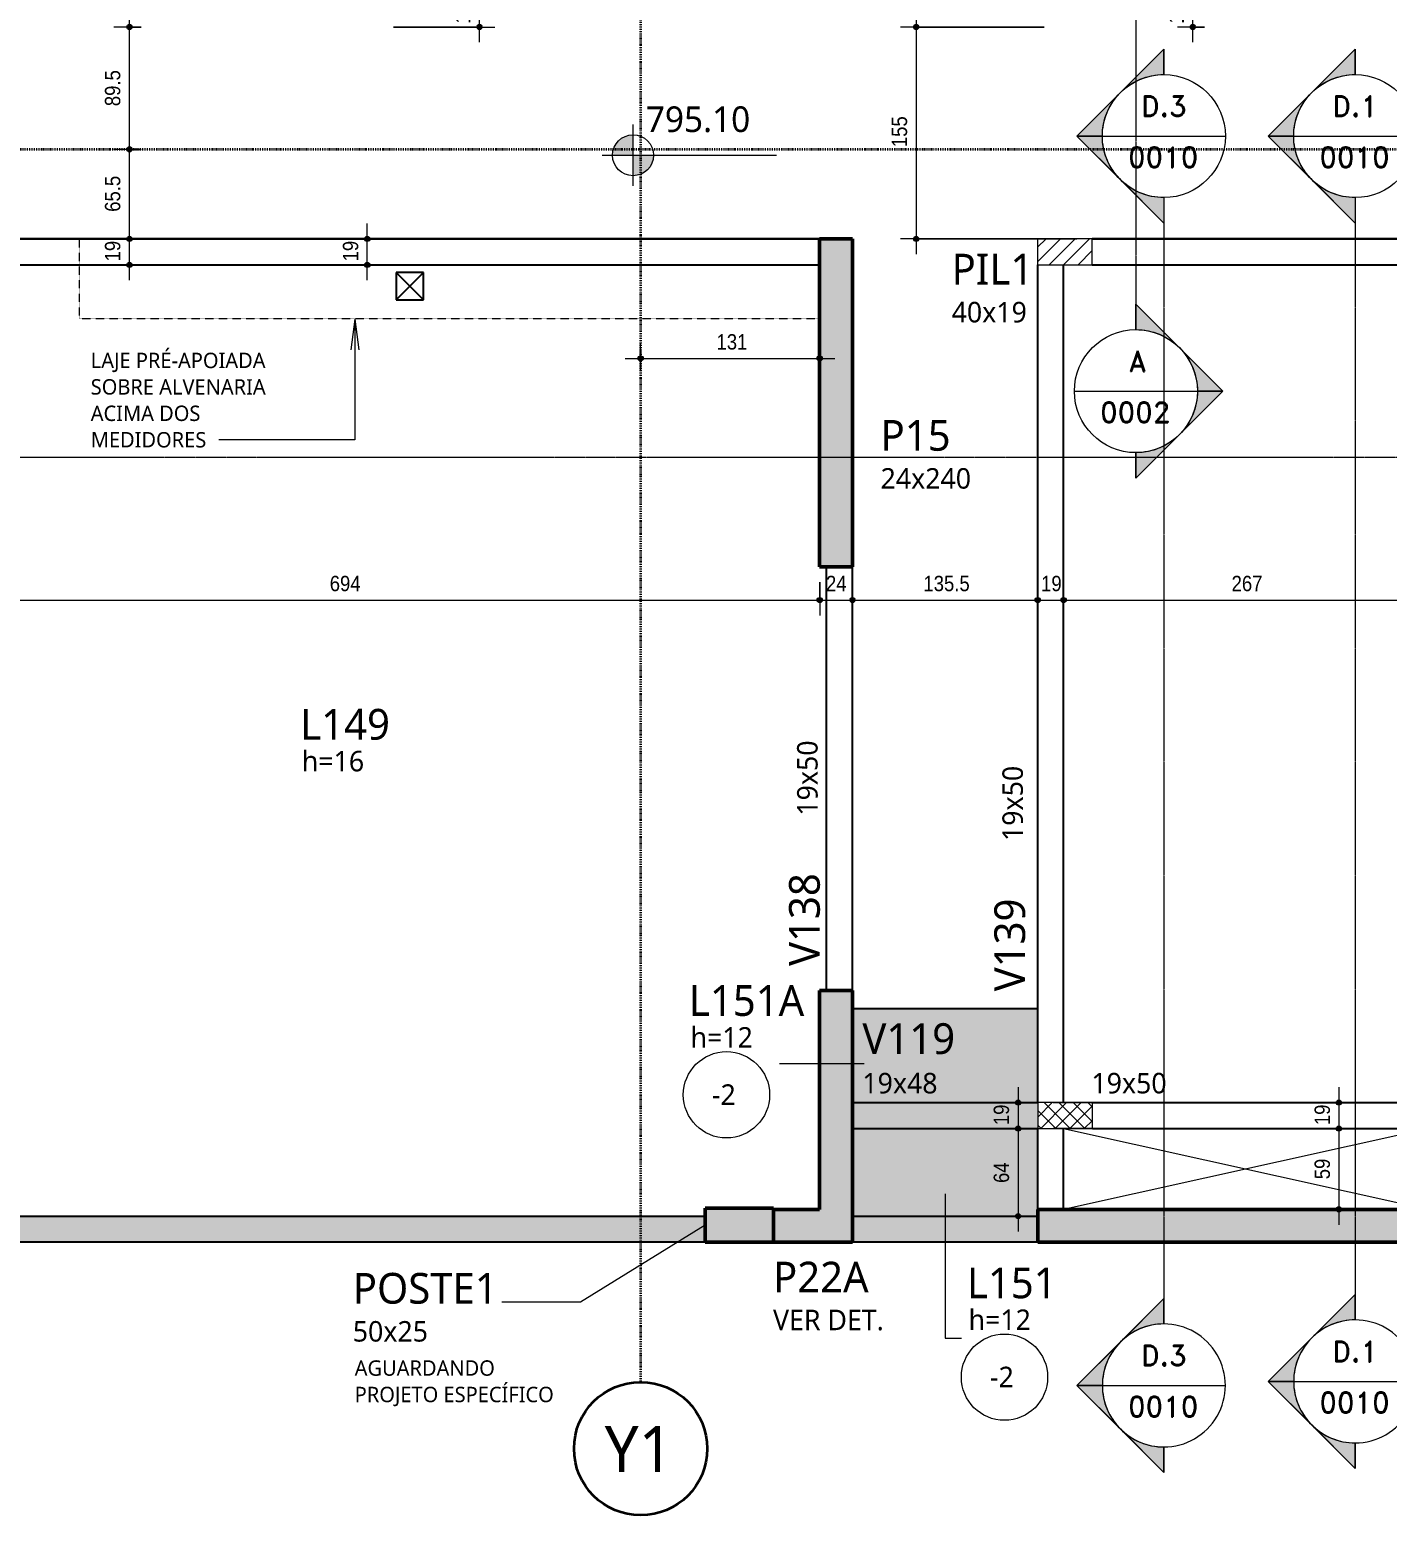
# Model space of a CAD drawing. Extents: x -2131 to 52870, y -3196 to 88043.
# Drawn here: x 43134 to 44128, y -1116 to -29 of the extents above; entities that cross this region are included whole.
import ezdxf

# ---------------------------------------------------------------- set-up
doc = ezdxf.new("R2010")
doc.units = 0
for name, pattern in [('Centro de 6 mm', [1.32, 0.6, -0.24, 0.24, -0.24]), ('Dash dot', [1.5875, 0.635, -0.47625, 0, -0.47625]), ('Hidden 1_5', [0.22, 0.15, -0.07])]:
    doc.linetypes.add(name, pattern=pattern)
for name, color, linetype, lineweight in [('A-ANNO-DIMS', 7, 'Continuous', 9), ('A-ANNO-DIMS-75', 7, 'Continuous', 9), ('A-DETL-GENF', 7, 'Continuous', 18), ('A-DETL-THIN', 7, 'Continuous', 25), ('A-FLOR', 7, 'Continuous', 25), ('A-FLOR-IDEN', 7, 'Continuous', 9), ('G-ANNO-DIMS', 7, 'Continuous', 9), ('G-ANNO-SYMB', 7, 'Continuous', 9), ('G-ANNO-TEXT', 7, 'Continuous', 9), ('S-BEAM', 7, 'Continuous', 25), ('S-BEAM-IDEN', 7, 'Continuous', 9), ('S-COLS', 7, 'Continuous', 25), ('S-COLS-IDEN', 7, 'Continuous', 9), ('S-GRID', 7, 'Continuous', 9), ('S-GRID-IDEN', 7, 'Continuous', 9)]:
    doc.layers.add(name, color=color, linetype=linetype, lineweight=lineweight)
doc.layers.add('A-DETL', color=7, linetype='Continuous', lineweight=18, true_color=0x00a600)
doc.styles.add('Fira Sans_3', font='', dxfattribs={"width": 0.9, "height": 11.25})
doc.styles.add('Gadugi', font='gadugi.ttf', dxfattribs={"height": 15})
doc.styles.add('Gadugi_4', font='gadugi.ttf', dxfattribs={"height": 11.25})
doc.styles.add('Gadugi_6', font='gadugi.ttf', dxfattribs={"height": 22.5})
doc.styles.add('Gadugi_7', font='gadugi.ttf', dxfattribs={"height": 0.2})
doc.styles.add('Gadugi_8', font='gadugi.ttf', dxfattribs={"height": 18.75})
doc.styles.add('Gadugi_9', font='gadugi.ttf', dxfattribs={"height": 33.75})
doc.styles.add('RomanD', font='romand__.ttf', dxfattribs={"height": 15})
doc.styles.get('Fira Sans_3').set_extended_font_data('Fira Sans')
doc.dimstyles.new('PED_1_5mm_ESQ_3', dxfattribs={"dimscale": 30.48, "dimtxt": 15.344768, "dimasz": 0.492126, "dimexe": 0.369094, "dimexo": 0.369094, "dimgap": 0.073819, "dimtad": 1, "dimdec": 1, "dimrnd": 0.5, "dimdsep": 46, "dimtxsty": 'Fira Sans_3', "dimblk1": 'DOTSMALL', "dimblk2": 'DOTSMALL', "dimsah": 1, "dimcen": 0.09, "dimdle": 0.369094, "dimazin": 0, "dimtfac": 1, "dimtdec": 4, "dimtix": 1, "dimtmove": 0, "dimatfit": 3, "dimfxl": 1, "dimtvp": 1, "dimtolj": 1, "dimtzin": 0, "dimarcsym": 2})
doc.dimstyles.new('PED_1_5mm_ESQ_7', dxfattribs={"dimscale": 30.48, "dimtxt": 15.344768, "dimasz": 0.492126, "dimexe": 0.369094, "dimexo": 0.369094, "dimgap": 0.073819, "dimtad": 1, "dimdec": 1, "dimrnd": 0.5, "dimdsep": 46, "dimtxsty": 'Fira Sans_3', "dimblk1": 'DOTSMALL', "dimblk2": 'DOTSMALL', "dimsah": 1, "dimcen": 0.09, "dimdle": 0.369094, "dimazin": 0, "dimtfac": 1, "dimtdec": 4, "dimtix": 1, "dimtmove": 0, "dimatfit": 3, "dimfxl": 1, "dimtvp": 1, "dimtolj": 1, "dimtzin": 0, "dimarcsym": 2})

# ---------------------------------------------------------------- blocks, each defined once
blk = doc.blocks.new('Corte - M_Cabeça do corte - Preenchida-2060824-PL C 001 - FORMA DO TÉRREO')
at = {"layer": 'G-ANNO-SYMB'}
h = blk.add_hatch(color=256, dxfattribs=at)
edge = h.paths.add_edge_path(flags=0)
edge.add_line((-0.6, 0.849), (-0.6, 0.6))
edge.add_arc((-0.6, 0), 0.6, 90, 135)
edge.add_line((-1.024, 0.424), (-0.6, 0.849))
h = blk.add_hatch(color=256, dxfattribs=at)
edge = h.paths.add_edge_path(flags=0)
edge.add_line((-0.6, 0.849), (-0.176, 0.424))
edge.add_arc((-0.6, 0), 0.6, 45, 90)
edge.add_line((-0.6, 0.6), (-0.6, 0.849))
h = blk.add_hatch(color=256, dxfattribs=at)
edge = h.paths.add_edge_path(flags=0)
edge.add_line((-1.449, 0), (-1.024, 0.424))
edge.add_arc((-0.6, 0), 0.6, 135, 180)
edge.add_line((-1.2, 0), (-1.449, 0))
h = blk.add_hatch(color=256, dxfattribs=at)
edge = h.paths.add_edge_path(flags=0)
edge.add_line((0.249, 0), (0, 0))
edge.add_arc((-0.6, 0), 0.6, 360, 405)
edge.add_line((-0.176, 0.424), (0.249, 0))
for p, q in [((-0.6, 0.849), (-1.449, 0)), ((-0.6, 0.849), (-1.024, 0.424)), ((-0.6, 0.849), (0.249, 0)), ((-0.6, 0.6), (-0.6, 0.849)), ((-0.6, 0.849), (-0.6, 0.6)), ((-0.176, 0.424), (-0.6, 0.849)), ((-1.024, 0.424), (-1.449, 0)), ((0.249, 0), (-0.176, 0.424)), ((-1.449, 0), (-1.2, 0)), ((0, 0), (0.249, 0)), ((-1.2, 0), (-1.449, 0)), ((0, 0), (0.249, 0))]:
    blk.add_line(p, q, dxfattribs=at)
for start, end in [(360, 180), (90, 135), (45, 90), (135, 180), (360, 45), (180, 360)]:
    blk.add_arc((-0.6, 0), 0.6, start, end, dxfattribs=at)
blk = doc.blocks.new('PED_TAG_PILAR_R04 - PILAR VER DET_-2523782-PL C 001 - FORMA DO TÉRREO')
at = {"layer": 'S-COLS-IDEN', "insert": (0.115, -0.633), "char_height": 0.2, "width": 1.37089, "attachment_point": 1, "style": 'Gadugi_7'}
blk.add_mtext('VER DET.', dxfattribs=at)
blk = doc.blocks.new('Elevações de ponto - M_Cota de elevação - Alvo preenchido-10609-PL C 001 - FORMA DO TÉRREO')
at = {"layer": 'G-ANNO-DIMS'}
h = blk.add_hatch(color=256, dxfattribs=at)
edge = h.paths.add_edge_path(flags=0)
edge.add_line((0, 0), (-0.2, 0))
edge.add_arc((0, 0), 0.2, 90, 180, ccw=False)
edge.add_line((0, 0.2), (0, 0))
h = blk.add_hatch(color=256, dxfattribs=at)
edge = h.paths.add_edge_path(flags=0)
edge.add_line((0, 0), (0.2, 0))
edge.add_arc((0, 0), 0.2, 270, 360, ccw=False)
edge.add_line((0, -0.2), (0, 0))
for p, q in [((0, -0.3), (0, 0.3)), ((-0.3, 0), (1.4, 0))]:
    blk.add_line(p, q, dxfattribs=at)
blk.add_circle((0, 0), 0.2, dxfattribs=at)
blk = doc.blocks.new('PED_TAG_LAJE_R03 - TÍTULO_ESPESSURA_REBAIXO-2582888-PL C 001 - FORMA DO TÉRREO')
at = {"layer": 'A-FLOR-IDEN'}
blk.add_circle((-0.108, -0.761), 0.421, dxfattribs=at)
blk = doc.blocks.new('Eixo - Y1-2173029-PL C 001 - FORMA DO TÉRREO')
at = {"layer": 'S-GRID-IDEN', "color": 6, "lineweight": 35, "true_color": 0xff00ff}
blk.add_circle((0, 0), 0.65, dxfattribs=at)
blk = doc.blocks.new('DIMBLOCK342-PL C 001 - FORMA DO TÉRREO')
at = {"layer": 'A-ANNO-DIMS-75', "transparency": 16777216}
h = blk.add_hatch(color=256, dxfattribs=at)
edge = h.paths.add_edge_path(flags=0)
edge.add_arc((43018.2, -446.2), 1.88, 0, 360)
h = blk.add_hatch(color=256, dxfattribs=at)
edge = h.paths.add_edge_path(flags=0)
edge.add_arc((43712.2, -446.2), 1.88, 0, 360)
for p, q in [((43712.2, -433.1), (43712.2, -457.4)), ((43712.2, -446.2), (43712.2, -433.1)), ((43018.2, -454.8), (43018.2, -434.9)), ((43018.2, -446.2), (43712.2, -446.2)), ((43018.2, -446.2), (43018.2, -454.8))]:
    blk.add_line(p, q, dxfattribs=at)
for centre in [(43018.2, -446.2), (43712.2, -446.2)]:
    blk.add_circle(centre, 1.88, dxfattribs=at)
at = {"layer": 'A-ANNO-DIMS-75', "color": 0, "transparency": 16777216, "insert": (43353.7, -428.4), "char_height": 11.25, "width": 27.621, "attachment_point": 1, "line_spacing_factor": 1.049215, "style": 'Fira Sans_3'}
blk.add_mtext('694', dxfattribs=at)
blk = doc.blocks.new('_DotSmall')
at = {"color": 0, "linetype": 'ByBlock', "const_width": 0.5}
blk.add_lwpolyline([(-0.0625, 0, 1), (0.0625, 0, 1)], format="xyb", close=True, dxfattribs=at)
blk = doc.blocks.new('DIMBLOCK343-PL C 001 - FORMA DO TÉRREO')
at = {"layer": 'A-ANNO-DIMS-75', "transparency": 16777216}
h = blk.add_hatch(color=256, dxfattribs=at)
edge = h.paths.add_edge_path(flags=0)
edge.add_arc((43712.2, -446.2), 1.88, 0, 360)
h = blk.add_hatch(color=256, dxfattribs=at)
edge = h.paths.add_edge_path(flags=0)
edge.add_arc((43736.2, -446.2), 1.88, 0, 360)
for p, q in [((43712.2, -433.1), (43712.2, -457.4)), ((43712.2, -446.2), (43712.2, -433.1)), ((43736.2, -433.1), (43736.2, -457.4)), ((43736.2, -446.2), (43736.2, -433.1)), ((43712.2, -446.2), (43736.2, -446.2))]:
    blk.add_line(p, q, dxfattribs=at)
for centre in [(43712.2, -446.2), (43736.2, -446.2)]:
    blk.add_circle(centre, 1.88, dxfattribs=at)
at = {"layer": 'A-ANNO-DIMS-75', "color": 0, "transparency": 16777216, "insert": (43716.8, -428.4), "char_height": 11.25, "width": 17.706, "attachment_point": 1, "line_spacing_factor": 1.049215, "style": 'Fira Sans_3'}
blk.add_mtext('24', dxfattribs=at)
blk = doc.blocks.new('DIMBLOCK344-PL C 001 - FORMA DO TÉRREO')
at = {"layer": 'A-ANNO-DIMS-75', "transparency": 16777216}
h = blk.add_hatch(color=256, dxfattribs=at)
edge = h.paths.add_edge_path(flags=0)
edge.add_arc((43736.2, -446.2), 1.88, 0, 360)
h = blk.add_hatch(color=256, dxfattribs=at)
edge = h.paths.add_edge_path(flags=0)
edge.add_arc((43871.7, -446.2), 1.88, 0, 360)
for p, q in [((43736.2, -433.1), (43736.2, -457.4)), ((43736.2, -446.2), (43736.2, -433.1)), ((43871.7, -454.8), (43871.7, -434.9)), ((43736.2, -446.2), (43871.7, -446.2)), ((43871.7, -446.2), (43871.7, -454.8))]:
    blk.add_line(p, q, dxfattribs=at)
for centre in [(43736.2, -446.2), (43871.7, -446.2)]:
    blk.add_circle(centre, 1.88, dxfattribs=at)
at = {"layer": 'A-ANNO-DIMS-75', "color": 0, "transparency": 16777216, "insert": (43788.1, -428.4), "char_height": 11.25, "width": 38.008, "attachment_point": 1, "line_spacing_factor": 1.049215, "style": 'Fira Sans_3'}
blk.add_mtext('135.5', dxfattribs=at)
blk = doc.blocks.new('DIMBLOCK345-PL C 001 - FORMA DO TÉRREO')
at = {"layer": 'A-ANNO-DIMS-75', "transparency": 16777216}
h = blk.add_hatch(color=256, dxfattribs=at)
edge = h.paths.add_edge_path(flags=0)
edge.add_arc((43871.7, -446.2), 1.88, 0, 360)
h = blk.add_hatch(color=256, dxfattribs=at)
edge = h.paths.add_edge_path(flags=0)
edge.add_arc((43890.7, -446.2), 1.88, 0, 360)
for p, q in [((43871.7, -454.8), (43871.7, -434.9)), ((43890.7, -454.8), (43890.7, -434.9)), ((43871.7, -446.2), (43890.7, -446.2)), ((43871.7, -446.2), (43871.7, -454.8)), ((43890.7, -446.2), (43890.7, -454.8))]:
    blk.add_line(p, q, dxfattribs=at)
for centre in [(43871.7, -446.2), (43890.7, -446.2)]:
    blk.add_circle(centre, 1.88, dxfattribs=at)
at = {"layer": 'A-ANNO-DIMS-75', "color": 0, "transparency": 16777216, "insert": (43874.2, -428.4), "char_height": 11.25, "width": 16.761, "attachment_point": 1, "line_spacing_factor": 1.049215, "style": 'Fira Sans_3'}
blk.add_mtext('19', dxfattribs=at)
blk = doc.blocks.new('DIMBLOCK346-PL C 001 - FORMA DO TÉRREO')
at = {"layer": 'A-ANNO-DIMS-75', "transparency": 16777216}
h = blk.add_hatch(color=256, dxfattribs=at)
edge = h.paths.add_edge_path(flags=0)
edge.add_arc((43890.7, -446.2), 1.88, 0, 360)
h = blk.add_hatch(color=256, dxfattribs=at)
edge = h.paths.add_edge_path(flags=0)
edge.add_arc((44157.7, -446.2), 1.88, 0, 360)
for p, q in [((43890.7, -454.8), (43890.7, -434.9)), ((44157.7, -454.8), (44157.7, -434.9)), ((43890.7, -446.2), (44157.7, -446.2)), ((43890.7, -446.2), (43890.7, -454.8)), ((44157.7, -446.2), (44157.7, -454.8))]:
    blk.add_line(p, q, dxfattribs=at)
for centre in [(43890.7, -446.2), (44157.7, -446.2)]:
    blk.add_circle(centre, 1.88, dxfattribs=at)
at = {"layer": 'A-ANNO-DIMS-75', "color": 0, "transparency": 16777216, "insert": (44013.6, -428.4), "char_height": 11.25, "width": 25.496, "attachment_point": 1, "line_spacing_factor": 1.049215, "style": 'Fira Sans_3'}
blk.add_mtext('267', dxfattribs=at)
blk = doc.blocks.new('DIMBLOCK362-PL C 001 - FORMA DO TÉRREO')
at = {"layer": 'A-ANNO-DIMS-75', "transparency": 16777216}
h = blk.add_hatch(color=256, dxfattribs=at)
edge = h.paths.add_edge_path(flags=0)
edge.add_arc((43857.4, -813.8), 1.88, 0, 360)
h = blk.add_hatch(color=256, dxfattribs=at)
edge = h.paths.add_edge_path(flags=0)
edge.add_arc((43857.4, -832.8), 1.88, 0, 360)
for p, q in [((43857.4, -802.6), (43857.4, -832.8)), ((43848.8, -813.8), (43868.6, -813.8)), ((43857.4, -813.8), (43848.8, -813.8)), ((43848.8, -832.8), (43868.6, -832.8)), ((43857.4, -832.8), (43848.8, -832.8))]:
    blk.add_line(p, q, dxfattribs=at)
for centre in [(43857.4, -813.8), (43857.4, -832.8)]:
    blk.add_circle(centre, 1.88, dxfattribs=at)
at = {"layer": 'A-ANNO-DIMS-75', "color": 0, "transparency": 16777216, "insert": (43839.5, -830.3), "char_height": 11.25, "width": 16.761, "attachment_point": 1, "rotation": 90, "line_spacing_factor": 1.049215, "style": 'Fira Sans_3'}
blk.add_mtext('19', dxfattribs=at)
blk = doc.blocks.new('DIMBLOCK363-PL C 001 - FORMA DO TÉRREO')
at = {"layer": 'A-ANNO-DIMS-75', "transparency": 16777216}
h = blk.add_hatch(color=256, dxfattribs=at)
edge = h.paths.add_edge_path(flags=0)
edge.add_arc((43857.4, -832.8), 1.88, 0, 360)
h = blk.add_hatch(color=256, dxfattribs=at)
edge = h.paths.add_edge_path(flags=0)
edge.add_arc((43857.4, -896.9), 1.88, 0, 360)
for p, q in [((43848.8, -832.8), (43868.6, -832.8)), ((43857.4, -832.8), (43848.8, -832.8)), ((43857.4, -832.8), (43857.4, -908.2)), ((43848.8, -896.9), (43868.6, -896.9)), ((43857.4, -896.9), (43848.8, -896.9))]:
    blk.add_line(p, q, dxfattribs=at)
for centre in [(43857.4, -832.8), (43857.4, -896.9)]:
    blk.add_circle(centre, 1.88, dxfattribs=at)
at = {"layer": 'A-ANNO-DIMS-75', "color": 0, "transparency": 16777216, "insert": (43839.5, -872.6), "char_height": 11.25, "width": 18.414, "attachment_point": 1, "rotation": 90, "line_spacing_factor": 1.049215, "style": 'Fira Sans_3'}
blk.add_mtext('64', dxfattribs=at)
blk = doc.blocks.new('DIMBLOCK364-PL C 001 - FORMA DO TÉRREO')
at = {"layer": 'A-ANNO-DIMS-75', "transparency": 16777216}
h = blk.add_hatch(color=256, dxfattribs=at)
edge = h.paths.add_edge_path(flags=0)
edge.add_arc((44092.1, -813.8), 1.88, 0, 360)
h = blk.add_hatch(color=256, dxfattribs=at)
edge = h.paths.add_edge_path(flags=0)
edge.add_arc((44092.1, -832.8), 1.88, 0, 360)
for p, q in [((44092.1, -802.6), (44092.1, -832.8)), ((43883, -813.8), (44103.4, -813.8)), ((44092.1, -813.8), (43883, -813.8)), ((43883, -832.8), (44103.4, -832.8)), ((44092.1, -832.8), (43883, -832.8))]:
    blk.add_line(p, q, dxfattribs=at)
for centre in [(44092.1, -813.8), (44092.1, -832.8)]:
    blk.add_circle(centre, 1.88, dxfattribs=at)
at = {"layer": 'A-ANNO-DIMS-75', "color": 0, "transparency": 16777216, "insert": (44074.3, -830.3), "char_height": 11.25, "width": 16.761, "attachment_point": 1, "rotation": 90, "line_spacing_factor": 1.049215, "style": 'Fira Sans_3'}
blk.add_mtext('19', dxfattribs=at)
blk = doc.blocks.new('DIMBLOCK365-PL C 001 - FORMA DO TÉRREO')
at = {"layer": 'A-ANNO-DIMS-75', "transparency": 16777216}
h = blk.add_hatch(color=256, dxfattribs=at)
edge = h.paths.add_edge_path(flags=0)
edge.add_arc((44092.1, -832.8), 1.88, 0, 360)
h = blk.add_hatch(color=256, dxfattribs=at)
edge = h.paths.add_edge_path(flags=0)
edge.add_arc((44092.1, -891.9), 1.88, 0, 360)
for p, q in [((43883, -832.8), (44103.4, -832.8)), ((44092.1, -832.8), (43883, -832.8)), ((44092.1, -832.8), (44092.1, -903.2)), ((44083.5, -891.9), (44103.4, -891.9)), ((44092.1, -891.9), (44083.5, -891.9))]:
    blk.add_line(p, q, dxfattribs=at)
for centre in [(44092.1, -832.8), (44092.1, -891.9)]:
    blk.add_circle(centre, 1.88, dxfattribs=at)
at = {"layer": 'A-ANNO-DIMS-75', "color": 0, "transparency": 16777216, "insert": (44074.3, -869.9), "char_height": 11.25, "width": 17.942, "attachment_point": 1, "rotation": 90, "line_spacing_factor": 1.049215, "style": 'Fira Sans_3'}
blk.add_mtext('59', dxfattribs=at)
blk = doc.blocks.new('DIMBLOCK424-PL C 001 - FORMA DO TÉRREO')
at = {"layer": 'A-ANNO-DIMS-75', "transparency": 16777216}
h = blk.add_hatch(color=256, dxfattribs=at)
edge = h.paths.add_edge_path(flags=0)
edge.add_arc((43207.1, -181.9), 1.88, 0, 360)
h = blk.add_hatch(color=256, dxfattribs=at)
edge = h.paths.add_edge_path(flags=0)
edge.add_arc((43207.1, -200.9), 1.88, 0, 360)
for p, q in [((43215.7, -181.9), (43195.8, -181.9)), ((43207.1, -212.1), (43207.1, -181.9)), ((43207.1, -181.9), (43215.7, -181.9)), ((43215.7, -200.9), (43195.8, -200.9)), ((43207.1, -200.9), (43215.7, -200.9))]:
    blk.add_line(p, q, dxfattribs=at)
for centre in [(43207.1, -181.9), (43207.1, -200.9)]:
    blk.add_circle(centre, 1.88, dxfattribs=at)
at = {"layer": 'A-ANNO-DIMS-75', "color": 0, "transparency": 16777216, "insert": (43189.2, -198.4), "char_height": 11.25, "width": 16.761, "attachment_point": 1, "rotation": 90, "line_spacing_factor": 1.049215, "style": 'Fira Sans_3'}
blk.add_mtext('19', dxfattribs=at)
blk = doc.blocks.new('DIMBLOCK425-PL C 001 - FORMA DO TÉRREO')
at = {"layer": 'A-ANNO-DIMS-75', "transparency": 16777216}
h = blk.add_hatch(color=256, dxfattribs=at)
edge = h.paths.add_edge_path(flags=0)
edge.add_arc((43207.1, -116.4), 1.88, 0, 360)
h = blk.add_hatch(color=256, dxfattribs=at)
edge = h.paths.add_edge_path(flags=0)
edge.add_arc((43207.1, -181.9), 1.88, 0, 360)
for p, q in [((43215.7, -116.4), (43195.8, -116.4)), ((43207.1, -181.9), (43207.1, -116.4)), ((43207.1, -116.4), (43215.7, -116.4)), ((43215.7, -181.9), (43195.8, -181.9)), ((43207.1, -181.9), (43215.7, -181.9))]:
    blk.add_line(p, q, dxfattribs=at)
for centre in [(43207.1, -116.4), (43207.1, -181.9)]:
    blk.add_circle(centre, 1.88, dxfattribs=at)
at = {"layer": 'A-ANNO-DIMS-75', "color": 0, "transparency": 16777216, "insert": (43189.2, -162.1), "char_height": 11.25, "width": 30.926, "attachment_point": 1, "rotation": 90, "line_spacing_factor": 1.049215, "style": 'Fira Sans_3'}
blk.add_mtext('65.5', dxfattribs=at)
blk = doc.blocks.new('DIMBLOCK426-PL C 001 - FORMA DO TÉRREO')
at = {"layer": 'A-ANNO-DIMS-75', "transparency": 16777216}
h = blk.add_hatch(color=256, dxfattribs=at)
edge = h.paths.add_edge_path(flags=0)
edge.add_arc((43207.1, -26.9), 1.87, 0, 360)
h = blk.add_hatch(color=256, dxfattribs=at)
edge = h.paths.add_edge_path(flags=0)
edge.add_arc((43207.1, -116.4), 1.88, 0, 360)
for p, q in [((43207.1, -116.4), (43207.1, -15.6)), ((43215.7, -26.9), (43195.8, -26.9)), ((43207.1, -26.9), (43215.7, -26.9)), ((43215.7, -116.4), (43195.8, -116.4)), ((43207.1, -116.4), (43215.7, -116.4))]:
    blk.add_line(p, q, dxfattribs=at)
for centre, radius in [((43207.1, -26.9), 1.87), ((43207.1, -116.4), 1.88)]:
    blk.add_circle(centre, radius, dxfattribs=at)
at = {"layer": 'A-ANNO-DIMS-75', "color": 0, "transparency": 16777216, "insert": (43189.2, -84.8), "char_height": 11.25, "width": 31.634, "attachment_point": 1, "rotation": 90, "line_spacing_factor": 1.049215, "style": 'Fira Sans_3'}
blk.add_mtext('89.5', dxfattribs=at)
blk = doc.blocks.new('DIMBLOCK427-PL C 001 - FORMA DO TÉRREO')
at = {"layer": 'A-ANNO-DIMS-75', "transparency": 16777216}
h = blk.add_hatch(color=256, dxfattribs=at)
edge = h.paths.add_edge_path(flags=0)
edge.add_arc((43985.2, -7.9), 1.88, 0, 360)
h = blk.add_hatch(color=256, dxfattribs=at)
edge = h.paths.add_edge_path(flags=0)
edge.add_arc((43985.2, -26.9), 1.88, 0, 360)
for p, q in [((43993.8, -7.9), (43974, -7.9)), ((43985.2, -38.1), (43985.2, -7.9)), ((43985.2, -7.9), (43993.8, -7.9)), ((43993.8, -26.9), (43974, -26.9)), ((43985.2, -26.9), (43993.8, -26.9))]:
    blk.add_line(p, q, dxfattribs=at)
for centre in [(43985.2, -7.9), (43985.2, -26.9)]:
    blk.add_circle(centre, 1.88, dxfattribs=at)
at = {"layer": 'A-ANNO-DIMS-75', "color": 0, "transparency": 16777216, "insert": (43967.4, -24.4), "char_height": 11.25, "width": 16.761, "attachment_point": 1, "rotation": 90, "line_spacing_factor": 1.049215, "style": 'Fira Sans_3'}
blk.add_mtext('19', dxfattribs=at)
blk = doc.blocks.new('DIMBLOCK434-PL C 001 - FORMA DO TÉRREO')
at = {"layer": 'A-ANNO-DIMS-75', "transparency": 16777216}
h = blk.add_hatch(color=256, dxfattribs=at)
edge = h.paths.add_edge_path(flags=0)
edge.add_arc((43782.7, -26.9), 1.87, 0, 360)
h = blk.add_hatch(color=256, dxfattribs=at)
edge = h.paths.add_edge_path(flags=0)
edge.add_arc((43782.7, -181.9), 1.88, 0, 360)
for p, q in [((43782.7, -15.6), (43782.7, -193.1)), ((43876.4, -26.9), (43771.4, -26.9)), ((43782.7, -26.9), (43876.4, -26.9)), ((43900.4, -181.9), (43771.4, -181.9)), ((43782.7, -181.9), (43900.4, -181.9))]:
    blk.add_line(p, q, dxfattribs=at)
for centre, radius in [((43782.7, -26.9), 1.87), ((43782.7, -181.9), 1.88)]:
    blk.add_circle(centre, radius, dxfattribs=at)
at = {"layer": 'A-ANNO-DIMS-75', "color": 0, "transparency": 16777216, "insert": (43764.9, -114.8), "char_height": 11.25, "width": 25.024, "attachment_point": 1, "rotation": 90, "line_spacing_factor": 1.049215, "style": 'Fira Sans_3'}
blk.add_mtext('155', dxfattribs=at)
blk = doc.blocks.new('DIMBLOCK464-PL C 001 - FORMA DO TÉRREO')
at = {"layer": 'A-ANNO-DIMS-75', "transparency": 16777216}
h = blk.add_hatch(color=256, dxfattribs=at)
edge = h.paths.add_edge_path(flags=0)
edge.add_arc((43581.2, -269.4), 1.88, 0, 360)
h = blk.add_hatch(color=256, dxfattribs=at)
edge = h.paths.add_edge_path(flags=0)
edge.add_arc((43712.2, -269.4), 1.88, 0, 360)
for p, q in [((43581.2, -278), (43581.2, -258.2)), ((43712.2, -278), (43712.2, -258.2)), ((43569.9, -269.4), (43723.4, -269.4)), ((43581.2, -269.4), (43581.2, -278)), ((43712.2, -269.4), (43712.2, -278))]:
    blk.add_line(p, q, dxfattribs=at)
for centre in [(43581.2, -269.4), (43712.2, -269.4)]:
    blk.add_circle(centre, 1.88, dxfattribs=at)
at = {"layer": 'A-ANNO-DIMS-75', "color": 0, "transparency": 16777216, "insert": (43636.7, -251.6), "char_height": 11.25, "width": 23.843, "attachment_point": 1, "line_spacing_factor": 1.049215, "style": 'Fira Sans_3'}
blk.add_mtext('131', dxfattribs=at)
blk = doc.blocks.new('DIMBLOCK465-PL C 001 - FORMA DO TÉRREO')
at = {"layer": 'A-ANNO-DIMS-75', "transparency": 16777216}
h = blk.add_hatch(color=256, dxfattribs=at)
edge = h.paths.add_edge_path(flags=0)
edge.add_arc((43381.2, -181.9), 1.88, 0, 360)
h = blk.add_hatch(color=256, dxfattribs=at)
edge = h.paths.add_edge_path(flags=0)
edge.add_arc((43381.2, -200.9), 1.88, 0, 360)
for p, q in [((43381.2, -212.1), (43381.2, -170.6)), ((43389.8, -181.9), (43369.9, -181.9)), ((43381.2, -181.9), (43389.8, -181.9)), ((43389.8, -200.9), (43369.9, -200.9)), ((43381.2, -200.9), (43389.8, -200.9))]:
    blk.add_line(p, q, dxfattribs=at)
for centre in [(43381.2, -181.9), (43381.2, -200.9)]:
    blk.add_circle(centre, 1.88, dxfattribs=at)
at = {"layer": 'A-ANNO-DIMS-75', "color": 0, "transparency": 16777216, "insert": (43363.3, -198.4), "char_height": 11.25, "width": 16.761, "attachment_point": 1, "rotation": 90, "line_spacing_factor": 1.049215, "style": 'Fira Sans_3'}
blk.add_mtext('19', dxfattribs=at)
blk = doc.blocks.new('DIMBLOCK518-PL C 001 - FORMA DO TÉRREO')
at = {"layer": 'A-ANNO-DIMS-75', "transparency": 16777216}
h = blk.add_hatch(color=256, dxfattribs=at)
edge = h.paths.add_edge_path(flags=0)
edge.add_arc((43463.3, -7.9), 1.87, 0, 360)
h = blk.add_hatch(color=256, dxfattribs=at)
edge = h.paths.add_edge_path(flags=0)
edge.add_arc((43463.3, -26.9), 1.87, 0, 360)
for p, q in [((43425.6, -7.9), (43474.5, -7.9)), ((43463.3, -7.9), (43425.6, -7.9)), ((43463.3, -38.1), (43463.3, -7.9)), ((43400.4, -26.9), (43474.5, -26.9)), ((43463.3, -26.9), (43400.4, -26.9))]:
    blk.add_line(p, q, dxfattribs=at)
for centre in [(43463.3, -7.9), (43463.3, -26.9)]:
    blk.add_circle(centre, 1.87, dxfattribs=at)
at = {"layer": 'A-ANNO-DIMS-75', "color": 0, "transparency": 16777216, "insert": (43445.4, -24.4), "char_height": 11.25, "width": 16.761, "attachment_point": 1, "rotation": 90, "line_spacing_factor": 1.049215, "style": 'Fira Sans_3'}
blk.add_mtext('19', dxfattribs=at)

msp = doc.modelspace()

# ---------------------------------------------------------------- hatches: boundary and pattern name
at = {"layer": 'A-DETL-GENF', "true_color": 0x808080}
h = msp.add_hatch(dxfattribs=at)
h.set_pattern_fill('FP_5', color=8, style=0, pattern_type=2)
h.set_pattern_definition([(45, (44240.043, 0), (-5.3033, 5.3033), [])])
h.paths.add_polyline_path([(43871.698, -200.881), (43911.697, -200.881), (43911.697, -181.854), (43871.697, -181.881), (43871.697, -200.881)], flags=0)
at = {"layer": 'A-DETL-GENF', "true_color": 0x0000ff}
h = msp.add_hatch(dxfattribs=at)
h.set_pattern_fill('FP_9', color=5, style=0, pattern_type=2)
h.set_pattern_definition([(45, (44240.043, 0), (-5.3033, 5.3033), []), (135, (44240.043, 0), (-5.3033, -5.3033), [])])
h.paths.add_polyline_path([(43871.709, -832.827), (43911.709, -832.827), (43911.709, -813.827), (43871.708, -813.827), (43871.708, -832.827)], flags=0)
at = {"layer": 'A-FLOR', "true_color": 0xffccff}
for points in [[(43736.18, -813.827), (43871.708, -813.827), (43871.697, -745.311), (43736.18, -745.311), (43736.18, -794.071)], [(43871.703, -896.95), (43871.698, -832.827), (43736.18, -832.827), (43736.18, -896.95), (43871.698, -896.95)]]:
    msp.add_hatch(color=7, dxfattribs=at).paths.add_polyline_path(points, flags=0)
at = {"layer": 'S-BEAM', "true_color": 0xffccff}
msp.add_hatch(color=7, dxfattribs=at).paths.add_polyline_path([(43871.698, -832.827), (43871.708, -832.827), (43871.698, -813.827), (43736.18, -813.827), (43736.18, -832.827), (43781.715, -832.827)], flags=0)
at = {"layer": 'S-BEAM', "true_color": 0xff00ff}
h = msp.add_hatch(color=6, dxfattribs=at)
h.paths.add_polyline_path([(43781.715, -915.95), (43871.703, -915.949), (43871.698, -896.95), (43736.18, -896.95), (43736.18, -915.95)], flags=0)
h.paths.add_polyline_path([(42619.453, -915.95), (42960.428, -915.95), (42960.428, -896.95), (42501.183, -896.95), (42501.185, -915.95), (42540.183, -915.95)], flags=0)
h.paths.add_polyline_path([(43628.485, -915.95), (43628.485, -896.95), (43055.428, -896.95), (43055.428, -915.95)], flags=0)
h.paths.add_polyline_path([(44344.978, -915.95), (44345.178, -915.95), (44345.178, -896.95), (44215.441, -896.95), (44215.441, -915.95), (44333.18, -915.949)], flags=0)
at = {"layer": 'S-COLS', "true_color": 0x808080}
for points in [[(43736.178, -421.881), (43736.178, -181.881), (43712.178, -181.881), (43712.18, -421.881)], [(43712.18, -915.949), (43736.18, -915.949), (43736.178, -731.812), (43712.18, -731.812), (43712.18, -891.949), (43678.485, -891.949), (43678.451, -915.949)], [(44181.692, -915.949), (44215.441, -915.949), (44215.441, -891.949), (44181.692, -891.949), (44181.692, -731.812), (44157.7, -731.812), (44157.692, -891.949), (43871.703, -891.95), (43871.703, -915.949)], [(43678.451, -915.949), (43678.485, -915.925), (43678.45, -890.95), (43628.485, -890.95), (43628.485, -915.95)]]:
    msp.add_hatch(color=8, dxfattribs=at).paths.add_polyline_path(points, flags=0)

# ---------------------------------------------------------------- linework, layer by layer
at = {"layer": 'A-DETL', "color": 7, "linetype": 'Hidden 1_5'}
for p, q in [((43170.669, -240.479), (43170.669, -181.881)), ((43712.178, -240.479), (43170.669, -240.479))]:
    msp.add_line(p, q, dxfattribs=at)
at = {"layer": 'A-DETL', "color": 7}
for p, q in [((43911.697, -181.854), (43871.697, -181.854)), ((43871.697, -181.854), (43871.697, -200.881)), ((43911.697, -200.881), (43911.697, -181.854)), ((43871.697, -200.881), (43911.697, -200.881)), ((43744.751, -785.383), (43682.751, -785.383)), ((43911.709, -813.827), (43871.708, -813.827)), ((43871.708, -813.827), (43871.708, -832.827)), ((43911.709, -832.827), (43911.709, -813.827)), ((43871.708, -832.827), (43911.709, -832.827)), ((43890.709, -832.812), (44157.692, -891.949)), ((44157.695, -832.827), (43890.71, -891.95))]:
    msp.add_line(p, q, dxfattribs=at)
at = {"layer": 'A-DETL-THIN'}
for p, q in [((43402.251, -206.489), (43422.251, -226.489)), ((43422.251, -206.489), (43402.251, -226.489))]:
    msp.add_line(p, q, dxfattribs=at)
at = {"layer": 'A-DETL-THIN', "lineweight": 50}
for p, q in [((43628.485, -896.95), (43628.485, -915.95)), ((43736.18, -896.95), (43736.18, -915.95)), ((43871.71, -896.95), (43871.71, -915.95))]:
    msp.add_line(p, q, dxfattribs=at)
at = {"layer": 'A-FLOR'}
for p, q in [((43736.178, -181.857), (42758.386, -181.876)), ((44333.177, -181.845), (43911.697, -181.854)), ((43422.251, -206.489), (43402.251, -206.489)), ((43402.251, -206.489), (43402.251, -226.489)), ((43422.251, -226.489), (43422.251, -206.489)), ((43402.251, -226.489), (43422.251, -226.489)), ((43871.707, -745.311), (43736.18, -745.311))]:
    msp.add_line(p, q, dxfattribs=at)
at = {"layer": 'A-FLOR-IDEN'}
for p, q in [((43803.945, -880.598), (43803.945, -986.146)), ((43803.945, -986.146), (43815.865, -986.146))]:
    msp.add_line(p, q, dxfattribs=at)
at = {"layer": 'G-ANNO-SYMB', "linetype": 'Centro de 6 mm'}
for p, q in [((43943.583, 1439.744), (43943.583, -248.305)), ((43964.016, -151.696), (43964.016, -975.758)), ((44104.016, -151.696), (44104.016, -972.786)), ((44891.922, -341.744), (42235.271, -341.744))]:
    msp.add_line(p, q, dxfattribs=at)
at = {"layer": 'G-ANNO-SYMB'}
for p, q in [((43919.016, -106.696), (44009.016, -106.696)), ((44059.016, -106.696), (44149.016, -106.696)), ((43898.583, -293.305), (43988.583, -293.305)), ((43919.016, -1020.758), (44009.016, -1020.758)), ((44059.016, -1017.786), (44149.016, -1017.786))]:
    msp.add_line(p, q, dxfattribs=at)
at = {"layer": 'G-ANNO-TEXT'}
for p, q in [((43372.101, -240.693), (43369.138, -263.193)), ((43372.101, -240.693), (43375.063, -263.193)), ((43372.101, -240.693), (43372.101, -328.861)), ((43350.401, -328.861), (43272.651, -328.861)), ((43372.101, -328.861), (43350.401, -328.861))]:
    msp.add_line(p, q, dxfattribs=at)
at = {"layer": 'S-BEAM'}
for p, q in [((43020.678, -181.881), (43712.178, -181.881)), ((43911.697, -181.881), (44157.694, -181.881)), ((43020.678, -200.881), (43712.178, -200.881)), ((43871.708, -813.827), (43871.698, -200.881)), ((43890.708, -813.827), (43890.698, -200.881)), ((43911.697, -200.881), (44157.694, -200.881)), ((43717.188, -731.812), (43717.178, -421.881)), ((43736.188, -731.812), (43736.178, -421.881)), ((43736.18, -813.827), (43871.708, -813.827)), ((43911.709, -813.827), (44157.695, -813.827)), ((43736.18, -832.827), (43871.708, -832.827)), ((43871.71, -891.95), (43871.709, -832.827)), ((43890.71, -891.95), (43890.709, -832.827)), ((43911.709, -832.827), (44157.695, -832.827)), ((43055.428, -896.95), (43628.485, -896.95)), ((43628.485, -896.95), (43628.485, -915.95)), ((43736.18, -915.95), (43736.18, -896.95)), ((43736.18, -896.95), (43871.703, -896.95)), ((43871.703, -896.95), (43871.703, -915.95)), ((43628.485, -915.95), (43055.428, -915.95)), ((43871.703, -915.95), (43736.18, -915.95))]:
    msp.add_line(p, q, dxfattribs=at)
at = {"layer": 'S-COLS', "lineweight": 50}
for p, q in [((43712.178, -421.881), (43712.178, -181.881)), ((43712.178, -181.881), (43736.178, -181.881)), ((43736.178, -181.881), (43736.178, -421.881)), ((43736.178, -421.881), (43712.178, -421.881)), ((43712.18, -891.949), (43712.18, -731.812)), ((43712.18, -731.812), (43736.18, -731.812)), ((43736.18, -731.812), (43736.18, -896.95)), ((43628.485, -896.95), (43628.485, -890.95)), ((43628.485, -890.95), (43678.485, -890.95)), ((43678.485, -890.95), (43678.485, -915.95)), ((43678.451, -915.949), (43678.45, -891.949)), ((43678.45, -891.949), (43712.18, -891.949)), ((43871.703, -891.95), (44157.692, -891.949)), ((43871.703, -896.95), (43871.703, -891.95)), ((43678.485, -915.95), (43628.485, -915.95)), ((43736.18, -915.949), (43678.451, -915.949)), ((44215.441, -915.949), (43871.703, -915.949))]:
    msp.add_line(p, q, dxfattribs=at)
at = {"layer": 'S-COLS'}
for p, q in [((43628.485, -915.95), (43628.485, -896.95)), ((43736.18, -896.95), (43736.18, -915.949)), ((43871.703, -915.949), (43871.703, -896.95))]:
    msp.add_line(p, q, dxfattribs=at)
at = {"layer": 'S-COLS-IDEN'}
for p, q in [((43628.485, -903.45), (43537.075, -959.83)), ((43537.075, -959.83), (43479.689, -959.83))]:
    msp.add_line(p, q, dxfattribs=at)
at = {"layer": 'S-GRID', "color": 6, "linetype": 'Dash dot', "lineweight": 35, "true_color": 0xff00ff}
msp.add_line((43581.183, 3171.262), (43581.183, -1018.232), dxfattribs=at)
at = {"layer": 'S-GRID', "color": 152, "linetype": 'Dash dot', "lineweight": 35, "true_color": 0x0070c0}
msp.add_line((46534.806, -116.449), (42376.065, -116.449), dxfattribs=at)

# ---------------------------------------------------------------- block references
at = {"layer": 'A-FLOR-IDEN', "xscale": 74.99999999999996, "yscale": 74.99999999999996, "zscale": 74.99999999999996}
for p in [(43652.1, -751.028), (43855.528, -957.605)]:
    msp.add_blockref('PED_TAG_LAJE_R03 - TÍTULO_ESPESSURA_REBAIXO-2582888-PL C 001 - FORMA DO TÉRREO', p, dxfattribs=at)
at = {"layer": 'G-ANNO-DIMS', "xscale": 74.99999999999996, "yscale": 74.99999999999996, "zscale": 74.99999999999996}
msp.add_blockref('Elevações de ponto - M_Cota de elevação - Alvo preenchido-10609-PL C 001 - FORMA DO TÉRREO', (43575.661, -120.701), dxfattribs=at)
at = {"layer": 'G-ANNO-SYMB', "extrusion": (0, 0, -1), "xscale": 74.99999999999996, "yscale": 74.99999999999996, "zscale": 74.99999999999996}
for p, rotation in [((-43964.016, -151.696), 270.0000000000003), ((-44104.016, -151.696), 270.0000000000003), ((-43943.583, -248.305), 90.00000000000053)]:
    msp.add_blockref('Corte - M_Cabeça do corte - Preenchida-2060824-PL C 001 - FORMA DO TÉRREO', p, dxfattribs=dict(at, rotation=rotation))
at = {"layer": 'G-ANNO-SYMB', "xscale": 74.99999999999996, "yscale": 74.99999999999996, "zscale": 74.99999999999996, "rotation": 89.99999999999947}
for p in [(44104.016, -972.786), (43964.016, -975.758)]:
    msp.add_blockref('Corte - M_Cabeça do corte - Preenchida-2060824-PL C 001 - FORMA DO TÉRREO', p, dxfattribs=at)
at = {"layer": 'S-COLS-IDEN', "xscale": 74.99999999999996, "yscale": 74.99999999999996, "zscale": 74.99999999999996}
msp.add_blockref('PED_TAG_PILAR_R04 - PILAR VER DET_-2523782-PL C 001 - FORMA DO TÉRREO', (43669.445, -917.852), dxfattribs=at)
at = {"layer": 'S-GRID-IDEN', "color": 6, "true_color": 0xff00ff, "xscale": 74.99999999999996, "yscale": 74.99999999999996, "zscale": 74.99999999999996, "rotation": 180}
msp.add_blockref('Eixo - Y1-2173029-PL C 001 - FORMA DO TÉRREO', (43581.183, -1066.982), dxfattribs=at)

# ---------------------------------------------------------------- texts
at = {"layer": 'A-FLOR-IDEN', "attachment_point": 1}
for s, insert, char_height, width, style in [('L149', (43332.116, -525.766), 22.5, 81.17086, 'Gadugi_6'), ('h=16', (43333.288, -556.479), 15, 59.5253, 'Gadugi'), ('L151A', (43616.533, -727.879), 22.5, 105.82275, 'Gadugi_6'), ('h=12', (43617.705, -758.592), 15, 59.5253, 'Gadugi'), ('-2', (43633.367, -800.457), 15, 24.05062, 'Gadugi'), ('L151', (43819.961, -934.455), 22.5, 81.17086, 'Gadugi_6'), ('h=12', (43821.133, -965.169), 15, 59.5253, 'Gadugi'), ('-2', (43836.795, -1007.034), 15, 24.05062, 'Gadugi')]:
    msp.add_mtext(s, dxfattribs=dict(at, insert=insert, char_height=char_height, width=width, style=style))
at = {"layer": 'G-ANNO-DIMS', "insert": (43584.979, -84.962), "char_height": 18.75, "width": 91.9378, "attachment_point": 1, "line_spacing_factor": 1.02016, "style": 'Gadugi_8'}
msp.add_mtext('795.10', dxfattribs=at)
at = {"layer": 'G-ANNO-SYMB', "char_height": 15, "attachment_point": 1, "style": 'RomanD'}
for s, insert, width in [('D.3', (43947.272, -77.262), 44.49366), ('D.1', (44087.272, -77.262), 44.49366), ('0010', (43937.822, -114.679), 67.34175), ('0010', (44077.822, -114.679), 67.34175), ('A', (43938.239, -263.871), 16.83544), ('0002', (43917.389, -301.288), 67.34175), ('D.1', (44087.272, -988.351), 44.49366), ('D.3', (43947.272, -991.324), 44.49366), ('0010', (43937.822, -1028.741), 67.34175), ('0010', (44077.822, -1025.769), 67.34175)]:
    msp.add_mtext(s, dxfattribs=dict(at, insert=insert, width=width))
at = {"layer": 'G-ANNO-TEXT', "char_height": 11.25, "attachment_point": 1, "style": 'Gadugi_4'}
for s, insert, width in [('LAJE PRÉ-APOIADA ', (43178.831, -265.193), 170.15817), ('SOBRE ALVENARIA ', (43178.831, -284.541), 167.15184), ('ACIMA DOS ', (43178.831, -303.888), 108.82908), ('MEDIDORES', (43178.831, -323.236), 104.62022), ('AGUARDANDO ', (43371.963, -1002.377), 136.4873), ('PROJETO ESPECÍFICO', (43371.963, -1021.725), 182.18348)]:
    msp.add_mtext(s, dxfattribs=dict(at, insert=insert, width=width))
at = {"layer": 'S-BEAM-IDEN', "attachment_point": 1, "rotation": 90}
for s, insert, char_height, width, style in [('19x50', (43695.67, -603.884), 15, 67.34175, 'Gadugi'), ('19x50', (43845.879, -622.455), 15, 67.34175, 'Gadugi'), ('V138', (43689.77, -713.831), 22.5, 87.18352, 'Gadugi_6'), ('V139', (43839.978, -732.402), 22.5, 87.18352, 'Gadugi_6')]:
    msp.add_mtext(s, dxfattribs=dict(at, insert=insert, char_height=char_height, width=width, style=style))
at = {"layer": 'S-BEAM-IDEN', "attachment_point": 1}
for s, insert, char_height, width, style in [('V119', (43743.415, -755.739), 22.5, 87.18352, 'Gadugi_6'), ('19x48', (43743.415, -792.07), 15, 67.34175, 'Gadugi'), ('19x50', (43911.015, -792.07), 15, 67.34175, 'Gadugi')]:
    msp.add_mtext(s, dxfattribs=dict(at, insert=insert, char_height=char_height, width=width, style=style))
at = {"layer": 'S-COLS-IDEN', "attachment_point": 1}
for s, insert, char_height, width, style in [('PIL1', (43808.743, -192.775), 22.5, 70.94934, 'Gadugi_6'), ('40x19', (43808.743, -228.01), 15, 67.34175, 'Gadugi'), ('P15', (43756.736, -314.397), 22.5, 63.73416, 'Gadugi_6'), ('24x240', (43756.736, -349.631), 15, 81.17086, 'Gadugi'), ('P22A', (43678.061, -930.208), 22.5, 88.38605, 'Gadugi_6'), ('POSTE1', (43370.564, -938.422), 22.5, 131.67717, 'Gadugi_6'), ('50x25', (43370.564, -973.657), 15, 67.34175, 'Gadugi')]:
    msp.add_mtext(s, dxfattribs=dict(at, insert=insert, char_height=char_height, width=width, style=style))
at = {"layer": 'S-GRID-IDEN', "color": 6, "true_color": 0xff00ff, "insert": (43554.905, -1050.413), "char_height": 33.75, "width": 63.13289, "attachment_point": 1, "style": 'Gadugi_9'}
msp.add_mtext('Y1', dxfattribs=at)

# ---------------------------------------------------------------- dimensions: what is measured, and where the dimension line sits
at = {"layer": 'A-ANNO-DIMS'}
for base, p1, p2, dimstyle, override, picture, middle in [((43463.272, -7.881), (43389.178, -26.865), (43414.344, -7.881), 'PED_1_5mm_ESQ_7', {"dimpost": '<>', "dimfxl": 31.523545}, 'DIMBLOCK518-PL C 001 - FORMA DO TÉRREO', (43455.217, -17.373)), ((43985.209, -7.881), (43982.558, -26.881), (43982.558, -7.881), 'PED_1_5mm_ESQ_3', {"dimpost": '<>', "dimfxl": 19}, 'DIMBLOCK427-PL C 001 - FORMA DO TÉRREO', (43977.155, -17.381)), ((43207.064, -26.881), (43204.412, -116.449), (43204.412, -26.881), 'PED_1_5mm_ESQ_3', {"dimpost": '<>', "dimfxl": 89.568642}, 'DIMBLOCK426-PL C 001 - FORMA DO TÉRREO', (43199.009, -71.665)), ((43782.686, -181.881), (43887.678, -26.881), (43911.697, -181.881), 'PED_1_5mm_ESQ_3', {"dimpost": '<>', "dimfxl": 156.849947}, 'DIMBLOCK434-PL C 001 - FORMA DO TÉRREO', (43774.713, -104.381)), ((43207.064, -116.449), (43204.412, -181.881), (43204.412, -116.449), 'PED_1_5mm_ESQ_3', {"dimpost": '<>', "dimfxl": 65.431365}, 'DIMBLOCK425-PL C 001 - FORMA DO TÉRREO', (43199.091, -149.165)), ((43381.156, -181.881), (43378.505, -200.881), (43378.505, -181.881), 'PED_1_5mm_ESQ_3', {"dimpost": '<>', "dimfxl": 19}, 'DIMBLOCK465-PL C 001 - FORMA DO TÉRREO', (43373.102, -191.381)), ((43207.064, -181.881), (43204.412, -200.881), (43204.412, -181.881), 'PED_1_5mm_ESQ_3', {"dimpost": '<>', "dimfxl": 19}, 'DIMBLOCK424-PL C 001 - FORMA DO TÉRREO', (43199.009, -191.381)), ((43857.376, -832.827), (43860.027, -813.827), (43860.027, -832.827), 'PED_1_5mm_ESQ_3', {"dimpost": '<>', "dimfxl": 19}, 'DIMBLOCK362-PL C 001 - FORMA DO TÉRREO', (43849.321, -823.327)), ((44092.145, -832.827), (43871.708, -813.827), (43871.709, -832.827), 'PED_1_5mm_ESQ_3', {"dimpost": '<>', "dimfxl": 19}, 'DIMBLOCK364-PL C 001 - FORMA DO TÉRREO', (44084.09, -823.327)), ((43857.376, -896.95), (43860.027, -832.827), (43860.027, -896.95), 'PED_1_5mm_ESQ_3', {"dimpost": '<>', "dimfxl": 64.122277}, 'DIMBLOCK363-PL C 001 - FORMA DO TÉRREO', (43849.403, -864.888)), ((44092.145, -891.95), (43871.709, -832.827), (44094.797, -891.95), 'PED_1_5mm_ESQ_3', {"dimpost": '<>', "dimfxl": 230.7896}, 'DIMBLOCK365-PL C 001 - FORMA DO TÉRREO', (44084.09, -862.388))]:
    dim = msp.add_linear_dim(base=base, p1=p1, p2=p2, angle=90, dimstyle=dimstyle, override=override, dxfattribs=at)
    dim.commit()
    dim.dimension.update_dxf_attribs({"geometry": picture, "text_midpoint": middle})
for base, p1, p2, override, picture, middle in [((43712.178, -269.412), (43581.183, -266.76), (43712.178, -266.76), {"dimpost": '<>', "dimfxl": 130.99548}, 'DIMBLOCK464-PL C 001 - FORMA DO TÉRREO', (43646.681, -261.439)), ((43712.178, -446.192), (43018.178, -443.541), (43712.178, -421.881), {"dimpost": '<>', "dimfxl": 694.337925}, 'DIMBLOCK342-PL C 001 - FORMA DO TÉRREO', (43365.178, -438.138)), ((43736.178, -446.192), (43712.178, -421.881), (43736.178, -421.881), {"dimpost": '<>', "dimfxl": 24}, 'DIMBLOCK343-PL C 001 - FORMA DO TÉRREO', (43724.178, -438.317)), ((43871.702, -446.192), (43736.178, -421.881), (43871.702, -443.579), {"dimpost": '<>', "dimfxl": 137.249486}, 'DIMBLOCK344-PL C 001 - FORMA DO TÉRREO', (43803.94, -438.219)), ((43890.702, -446.192), (43871.702, -443.579), (43890.702, -443.579), {"dimpost": '<>', "dimfxl": 19}, 'DIMBLOCK345-PL C 001 - FORMA DO TÉRREO', (43881.202, -438.138)), ((44157.694, -446.192), (43890.702, -443.579), (44157.694, -443.541), {"dimpost": '<>', "dimfxl": 266.992276}, 'DIMBLOCK346-PL C 001 - FORMA DO TÉRREO', (44024.198, -438.219))]:
    dim = msp.add_linear_dim(base=base, p1=p1, p2=p2, dimstyle='PED_1_5mm_ESQ_3', override=override, dxfattribs=at)
    dim.commit()
    dim.dimension.update_dxf_attribs({"geometry": picture, "text_midpoint": middle})

doc.saveas('drawing.dxf')
